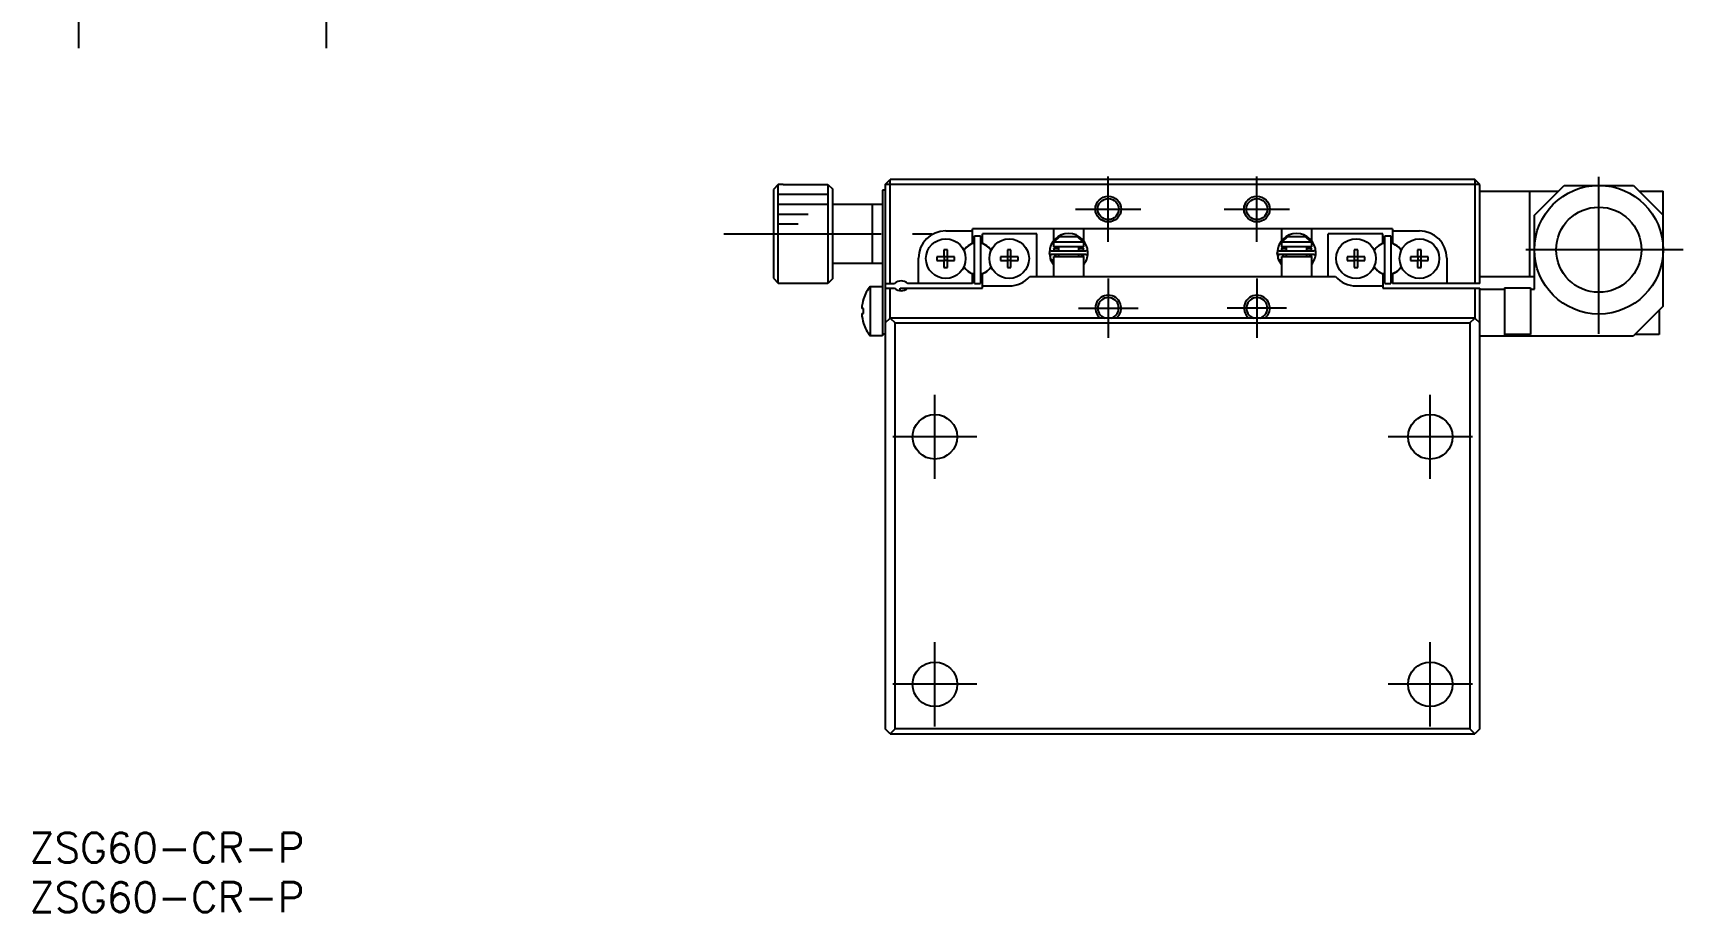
# Model space of a CAD drawing. Extents: x 0 to 363, y -8 to 254.
# Drawn here: x 0.4 to 166.9, y -8 to 80.8 of the extents above; entities that cross this region are included whole.
import ezdxf

# ---------------------------------------------------------------- set-up
doc = ezdxf.new("R2010")
doc.units = 0
doc.header["$LTSCALE"] = 0.5
doc.linetypes.add('CENTER', pattern=[50.8, 31.75, -6.35, 6.35, -6.35])
for name, color, linetype in [('MSM_CENTER', 1, 'CENTER'), ('MSM_CONTINUOUS', 7, 'CONTINUOUS'), ('MSM_NARROW', 5, 'CONTINUOUS'), ('MSM_PART_NUMBER', 7, 'CONTINUOUS')]:
    doc.layers.add(name, color=color, linetype=linetype)
doc.styles.get("Standard").update_dxf_attribs({"font": 'txt.shx', "height": 3, "bigfont": 'bigfont.shx'})

# ---------------------------------------------------------------- blocks, each defined once
blk = doc.blocks.new('*U2')
at = {"layer": 'MSM_PART_NUMBER'}
blk.add_text('ZSG60-CR-P', height=3, dxfattribs=at).set_placement((0, -3))
blk = doc.blocks.new('*U3')
at = {"layer": 'MSM_PART_NUMBER'}
blk.add_text('ZSG60-CR-P', height=3, dxfattribs=at).set_placement((0, -8))

msp = doc.modelspace()

# ---------------------------------------------------------------- linework, layer by layer
at = {"layer": 'MSM_CENTER'}
for p, q in [((5, 79.25), (5, 93.25)), ((30, 79.25), (30, 93.25)), ((158.4, 50.4), (158.4, 67.4)), ((108.9, 59.7), (108.9, 66.3)), ((123.9, 59.7), (123.9, 66.3)), ((105.6, 63), (112.2, 63)), ((120.6, 63), (127.2, 63)), ((70.1, 60.5), (91.1, 60.5)), ((166.9, 58.9), (149.9, 58.9)), ((108.9, 56), (108.9, 50)), ((123.9, 56), (123.9, 50)), ((105.9, 53), (111.9, 53)), ((126.9, 53), (120.9, 53)), ((91.4, 35.75), (91.4, 44.25)), ((141.4, 35.75), (141.4, 44.25)), ((95.65, 40), (87.15, 40)), ((145.65, 40), (137.15, 40)), ((91.4, 10.75), (91.4, 19.25)), ((141.4, 10.75), (141.4, 19.25)), ((95.65, 15), (87.15, 15)), ((145.65, 15), (137.15, 15))]:
    msp.add_line(p, q, dxfattribs=at)
at = {"layer": 'MSM_CONTINUOUS'}
for p, q in [((75.6, 65.48), (75.1, 64.98)), ((75.1, 64.98), (75.1, 56.02)), ((76.1, 65.48), (75.6, 65.48)), ((75.6, 55.52), (75.6, 65.48)), ((76.1, 65.5), (76.1, 65.48)), ((76.1, 65.5), (80.6, 65.5)), ((80.6, 65.5), (80.6, 55.5)), ((80.6, 65.5), (81.1, 65)), ((81.1, 56), (81.1, 65)), ((86.4, 65.5), (86.9, 66)), ((146.4, 65.5), (86.4, 65.5)), ((86.4, 65.5), (86.4, 10.5)), ((86.9, 55.5), (86.9, 66)), ((145.9, 66), (86.9, 66)), ((145.9, 66), (145.9, 55.5)), ((146.4, 65.5), (145.9, 66)), ((146.4, 55.5), (146.4, 65.5)), ((151.9, 62.4), (154.9, 65.4)), ((154.9, 65.4), (161.9, 65.4)), ((161.9, 65.4), (164.9, 62.4)), ((81.1, 63.5), (86.1, 63.5)), ((85.1, 57.5), (85.1, 63.5)), ((86.1, 64.9), (86.1, 50.2)), ((86.4, 64.9), (86.1, 64.9)), ((146.4, 64.8), (154.3, 64.8)), ((151.4, 64.8), (151.4, 56.2)), ((162.5, 64.8), (164.9, 64.8)), ((164.9, 53.2), (164.9, 64.8)), ((151.9, 54.9), (151.9, 62.4)), ((92.5, 60.8), (95.2, 60.8)), ((137.6, 61), (95.2, 61)), ((95.2, 59.55), (95.2, 61)), ((95.4, 60.3), (96, 60.3)), ((95.4, 55.5), (95.4, 60.3)), ((96, 60.3), (96, 55.5)), ((101.7, 60.5), (96.2, 60.5)), ((96.2, 59.55), (96.2, 60.5)), ((101.7, 56.2), (101.7, 60.5)), ((103.4, 59.84), (103.4, 61)), ((103.98, 60.2), (103.45, 59.7)), ((105.82, 60.2), (103.98, 60.2)), ((106.34, 59.7), (105.81, 60.2)), ((106.4, 61), (106.4, 59.84)), ((126.4, 59.84), (126.4, 61)), ((126.98, 60.2), (126.45, 59.7)), ((128.82, 60.2), (126.98, 60.2)), ((129.34, 59.7), (128.81, 60.2)), ((129.4, 61), (129.4, 59.84)), ((136.6, 60.5), (131.1, 60.5)), ((131.1, 56.2), (131.1, 60.5)), ((136.6, 59.55), (136.6, 60.5)), ((136.8, 60.3), (137.4, 60.3)), ((136.8, 55.5), (136.8, 60.3)), ((137.4, 60.3), (137.4, 55.5)), ((137.6, 61), (137.6, 59.55)), ((137.6, 60.8), (140.3, 60.8)), ((92.68, 58.89), (92.32, 58.89)), ((92.32, 58.89), (92.32, 58.18)), ((92.68, 58.18), (92.68, 58.89)), ((95.2, 59.55), (94.94, 59.4)), ((96.2, 59.55), (96.46, 59.4)), ((99.08, 58.89), (98.72, 58.89)), ((98.72, 58.89), (98.72, 58.18)), ((99.08, 58.18), (99.08, 58.89)), ((103.13, 57.81), (102.96, 58.57)), ((103.08, 58.27), (103.09, 58.3)), ((103.09, 58.3), (103.1, 58.34)), ((103.1, 58.34), (103.11, 58.37)), ((103.11, 58.37), (103.12, 58.4)), ((103.12, 58.4), (103.13, 58.41)), ((103.15, 58.8), (106.65, 58.8)), ((106.65, 58.4), (103.15, 58.4)), ((103.46, 59.2), (103.36, 58.8)), ((103.4, 59.84), (103.4, 59.84)), ((103.4, 59.7), (106.4, 59.7)), ((103.4, 59.2), (103.4, 59.7)), ((106.4, 59.2), (103.4, 59.2)), ((103.4, 59), (103.4, 59.01)), ((103.4, 59.01), (103.4, 59.01)), ((103.4, 59.01), (103.4, 59.01)), ((103.4, 59.01), (103.4, 59.01)), ((103.9, 59), (103.4, 59)), ((103.51, 58.28), (103.5, 58.27)), ((103.52, 58.29), (103.51, 58.28)), ((103.53, 58.31), (103.52, 58.29)), ((103.54, 58.32), (103.53, 58.31)), ((103.55, 58.33), (103.54, 58.32)), ((103.56, 58.34), (103.55, 58.33)), ((103.57, 58.35), (103.56, 58.34)), ((103.58, 58.35), (103.57, 58.35)), ((103.59, 58.36), (103.58, 58.35)), ((103.61, 58.37), (103.59, 58.36)), ((103.62, 58.38), (103.61, 58.37)), ((103.64, 58.38), (103.62, 58.38)), ((103.65, 58.39), (103.64, 58.38)), ((103.66, 58.39), (103.65, 58.39)), ((103.68, 58.4), (103.66, 58.39)), ((103.69, 58.4), (103.68, 58.4)), ((103.71, 58.4), (103.69, 58.4)), ((103.72, 58.4), (103.71, 58.4)), ((103.74, 58.4), (103.72, 58.4)), ((103.75, 58.4), (103.74, 58.4)), ((103.9, 58.8), (103.9, 59.2)), ((103.9, 58.2), (103.9, 58.4)), ((105.9, 59.2), (105.9, 58.8)), ((106.4, 59), (105.9, 59)), ((105.9, 58.4), (105.9, 58.2)), ((106.06, 58.4), (106.05, 58.4)), ((106.07, 58.4), (106.06, 58.4)), ((106.09, 58.4), (106.07, 58.4)), ((106.1, 58.4), (106.09, 58.4)), ((106.11, 58.4), (106.1, 58.4)), ((106.13, 58.39), (106.11, 58.4)), ((106.14, 58.39), (106.13, 58.39)), ((106.16, 58.38), (106.14, 58.39)), ((106.17, 58.38), (106.16, 58.38)), ((106.19, 58.37), (106.17, 58.38)), ((106.2, 58.37), (106.19, 58.37)), ((106.21, 58.36), (106.2, 58.37)), ((106.22, 58.35), (106.21, 58.36)), ((106.24, 58.34), (106.22, 58.35)), ((106.25, 58.33), (106.24, 58.34)), ((106.26, 58.32), (106.25, 58.33)), ((106.27, 58.31), (106.26, 58.32)), ((106.28, 58.3), (106.27, 58.31)), ((106.29, 58.29), (106.28, 58.3)), ((106.3, 58.28), (106.29, 58.29)), ((106.44, 58.8), (106.34, 59.2)), ((106.4, 59.7), (106.4, 59.2)), ((106.4, 59.01), (106.4, 59.01)), ((106.4, 59.01), (106.4, 59.01)), ((106.4, 59.01), (106.4, 59.01)), ((106.4, 59.01), (106.4, 59.01)), ((106.4, 59.01), (106.4, 59)), ((106.4, 58.2), (106.44, 58.4)), ((126.12, 57.83), (125.96, 58.57)), ((126.08, 58.27), (126.09, 58.3)), ((126.09, 58.3), (126.1, 58.34)), ((126.1, 58.34), (126.11, 58.37)), ((126.11, 58.37), (126.12, 58.4)), ((126.12, 58.4), (126.13, 58.41)), ((126.15, 58.8), (129.65, 58.8)), ((129.65, 58.4), (126.15, 58.4)), ((126.46, 59.2), (126.36, 58.8)), ((126.4, 59.84), (126.4, 59.84)), ((126.4, 59.7), (129.4, 59.7)), ((126.4, 59.2), (126.4, 59.7)), ((129.4, 59.2), (126.4, 59.2)), ((126.4, 59), (126.4, 59.01)), ((126.4, 59.01), (126.4, 59.01)), ((126.4, 59.01), (126.4, 59.01)), ((126.4, 59.01), (126.4, 59.01)), ((126.9, 59), (126.4, 59)), ((126.51, 58.28), (126.5, 58.27)), ((126.52, 58.29), (126.51, 58.28)), ((126.53, 58.31), (126.52, 58.29)), ((126.54, 58.32), (126.53, 58.31)), ((126.55, 58.33), (126.54, 58.32)), ((126.56, 58.34), (126.55, 58.33)), ((126.57, 58.35), (126.56, 58.34)), ((126.58, 58.35), (126.57, 58.35)), ((126.59, 58.36), (126.58, 58.35)), ((126.61, 58.37), (126.59, 58.36)), ((126.62, 58.38), (126.61, 58.37)), ((126.64, 58.38), (126.62, 58.38)), ((126.65, 58.39), (126.64, 58.38)), ((126.66, 58.39), (126.65, 58.39)), ((126.68, 58.4), (126.66, 58.39)), ((126.69, 58.4), (126.68, 58.4)), ((126.71, 58.4), (126.69, 58.4)), ((126.72, 58.4), (126.71, 58.4)), ((126.74, 58.4), (126.72, 58.4)), ((126.75, 58.4), (126.74, 58.4)), ((126.9, 58.8), (126.9, 59.2)), ((126.9, 58.2), (126.9, 58.4)), ((128.9, 59.2), (128.9, 58.8)), ((129.4, 59), (128.9, 59)), ((128.9, 58.4), (128.9, 58.2)), ((129.06, 58.4), (129.05, 58.4)), ((129.07, 58.4), (129.06, 58.4)), ((129.09, 58.4), (129.07, 58.4)), ((129.1, 58.4), (129.09, 58.4)), ((129.11, 58.4), (129.1, 58.4)), ((129.13, 58.39), (129.11, 58.4)), ((129.14, 58.39), (129.13, 58.39)), ((129.16, 58.38), (129.14, 58.39)), ((129.17, 58.38), (129.16, 58.38)), ((129.19, 58.37), (129.17, 58.38)), ((129.2, 58.37), (129.19, 58.37)), ((129.21, 58.36), (129.2, 58.37)), ((129.22, 58.35), (129.21, 58.36)), ((129.24, 58.34), (129.22, 58.35)), ((129.25, 58.33), (129.24, 58.34)), ((129.26, 58.32), (129.25, 58.33)), ((129.27, 58.31), (129.26, 58.32)), ((129.28, 58.3), (129.27, 58.31)), ((129.29, 58.29), (129.28, 58.3)), ((129.3, 58.28), (129.29, 58.29)), ((129.44, 58.8), (129.34, 59.2)), ((129.4, 59.7), (129.4, 59.2)), ((129.4, 59.01), (129.4, 59.01)), ((129.4, 59.01), (129.4, 59.01)), ((129.4, 59.01), (129.4, 59.01)), ((129.4, 59.01), (129.4, 59.01)), ((129.4, 59.01), (129.4, 59)), ((129.4, 58.2), (129.44, 58.4)), ((134.08, 58.89), (133.72, 58.89)), ((133.72, 58.89), (133.72, 58.18)), ((134.08, 58.18), (134.08, 58.89)), ((136.6, 59.55), (136.34, 59.4)), ((137.6, 59.55), (137.86, 59.4)), ((140.48, 58.89), (140.12, 58.89)), ((140.12, 58.89), (140.12, 58.18)), ((140.48, 58.18), (140.48, 58.89)), ((86.1, 57.5), (81.1, 57.5)), ((89.75, 55.5), (89.75, 58.05)), ((91.61, 58.18), (91.61, 57.82)), ((92.32, 58.18), (91.61, 58.18)), ((91.61, 57.82), (92.32, 57.82)), ((92.33, 58.17), (92.32, 58.18)), ((92.33, 57.83), (92.32, 57.82)), ((92.32, 57.82), (92.32, 57.11)), ((92.32, 57.11), (92.68, 57.11)), ((92.33, 58.17), (92.33, 57.83)), ((92.67, 58.17), (92.33, 58.17)), ((92.33, 57.83), (92.67, 57.83)), ((92.67, 58.17), (92.68, 58.18)), ((92.67, 57.83), (92.67, 58.17)), ((92.67, 57.83), (92.68, 57.82)), ((93.39, 58.18), (92.68, 58.18)), ((92.68, 57.82), (93.39, 57.82)), ((92.68, 57.11), (92.68, 57.82)), ((93.39, 57.82), (93.39, 58.18)), ((98.01, 58.18), (98.01, 57.82)), ((98.72, 58.18), (98.01, 58.18)), ((98.01, 57.82), (98.72, 57.82)), ((98.73, 58.17), (98.72, 58.18)), ((98.73, 57.83), (98.72, 57.82)), ((98.72, 57.82), (98.72, 57.11)), ((98.72, 57.11), (99.08, 57.11)), ((99.07, 58.17), (98.73, 58.17)), ((98.73, 58.17), (98.73, 57.83)), ((98.73, 57.83), (99.07, 57.83)), ((99.07, 58.17), (99.08, 58.18)), ((99.07, 57.83), (99.07, 58.17)), ((99.07, 57.83), (99.08, 57.82)), ((99.79, 58.18), (99.08, 58.18)), ((99.08, 57.82), (99.79, 57.82)), ((99.08, 57.11), (99.08, 57.82)), ((99.79, 57.82), (99.79, 58.18)), ((103.06, 58.2), (103.07, 58.24)), ((103.06, 58.17), (103.06, 58.2)), ((103.06, 58.13), (103.06, 58.17)), ((103.06, 58.1), (103.06, 58.13)), ((103.06, 58.07), (103.06, 58.1)), ((103.06, 58.03), (103.06, 58.07)), ((103.06, 58), (103.06, 58.03)), ((103.07, 57.96), (103.06, 58)), ((103.07, 58.24), (103.08, 58.27)), ((103.08, 57.93), (103.07, 57.96)), ((103.09, 57.9), (103.08, 57.93)), ((103.1, 57.87), (103.09, 57.9)), ((103.11, 57.84), (103.1, 57.87)), ((103.4, 57.36), (103.11, 57.84)), ((103.11, 57.84), (103.11, 57.83)), ((103.11, 57.83), (103.11, 57.83)), ((103.11, 57.83), (103.12, 57.83)), ((103.12, 57.83), (103.4, 57.92)), ((103.12, 57.83), (103.12, 57.83)), ((103.12, 57.83), (103.12, 57.83)), ((103.12, 57.83), (103.13, 57.83)), ((103.13, 57.83), (103.13, 57.83)), ((103.13, 57.83), (103.14, 57.83)), ((103.14, 57.83), (103.15, 57.84)), ((103.15, 57.84), (103.16, 57.84)), ((103.16, 57.84), (103.17, 57.84)), ((103.17, 57.84), (103.18, 57.84)), ((103.18, 57.84), (103.19, 57.85)), ((103.19, 57.85), (103.2, 57.85)), ((103.2, 57.85), (103.21, 57.85)), ((103.21, 57.85), (103.22, 57.86)), ((103.22, 57.86), (103.24, 57.86)), ((103.24, 57.86), (103.25, 57.87)), ((103.25, 57.87), (103.27, 57.87)), ((103.27, 57.87), (103.28, 57.88)), ((103.28, 57.88), (103.29, 57.89)), ((103.29, 57.89), (103.31, 57.89)), ((103.31, 57.89), (103.32, 57.9)), ((103.32, 57.9), (103.34, 57.9)), ((103.34, 57.9), (103.35, 57.91)), ((103.35, 57.91), (103.36, 57.92)), ((103.36, 57.92), (103.38, 57.92)), ((103.38, 57.92), (103.39, 57.93)), ((103.39, 57.93), (103.4, 57.94)), ((103.4, 58.2), (106.4, 58.2)), ((103.4, 56.2), (103.4, 58.2)), ((103.47, 58.22), (103.46, 58.2)), ((103.46, 58.2), (103.46, 58.2)), ((103.48, 58.24), (103.47, 58.23)), ((103.47, 58.23), (103.47, 58.22)), ((103.49, 58.26), (103.48, 58.24)), ((103.5, 58.27), (103.49, 58.26)), ((106.31, 58.26), (106.3, 58.28)), ((106.32, 58.25), (106.31, 58.26)), ((106.32, 58.24), (106.32, 58.25)), ((106.33, 58.22), (106.32, 58.24)), ((106.33, 58.21), (106.33, 58.22)), ((106.34, 58.2), (106.33, 58.21)), ((106.4, 58.2), (106.4, 56.2)), ((106.4, 58.19), (106.4, 58.2)), ((106.69, 57.84), (106.67, 57.8)), ((106.7, 57.87), (106.69, 57.84)), ((106.69, 57.84), (106.69, 57.84)), ((106.69, 57.84), (106.69, 57.84)), ((106.69, 57.84), (106.69, 57.84)), ((106.69, 57.83), (106.69, 57.84)), ((106.71, 57.88), (106.7, 57.88)), ((106.7, 57.88), (106.7, 57.88)), ((106.7, 57.88), (106.7, 57.87)), ((106.71, 57.89), (106.71, 57.89)), ((106.71, 57.89), (106.71, 57.89)), ((106.71, 57.89), (106.71, 57.89)), ((106.71, 57.89), (106.71, 57.89)), ((106.71, 57.89), (106.71, 57.89)), ((106.71, 57.89), (106.71, 57.89)), ((106.71, 57.89), (106.71, 57.89)), ((106.71, 57.89), (106.71, 57.89)), ((106.71, 57.89), (106.71, 57.88)), ((106.71, 57.88), (106.71, 57.88)), ((126.06, 58.2), (126.07, 58.24)), ((126.06, 58.17), (126.06, 58.2)), ((126.06, 58.13), (126.06, 58.17)), ((126.06, 58.1), (126.06, 58.13)), ((126.06, 58.07), (126.06, 58.1)), ((126.06, 58.03), (126.06, 58.07)), ((126.06, 58), (126.06, 58.03)), ((126.07, 57.96), (126.06, 58)), ((126.07, 58.24), (126.08, 58.27)), ((126.08, 57.93), (126.07, 57.96)), ((126.09, 57.9), (126.08, 57.93)), ((126.1, 57.87), (126.09, 57.9)), ((126.11, 57.84), (126.1, 57.87)), ((126.4, 57.36), (126.11, 57.84)), ((126.11, 57.84), (126.11, 57.83)), ((126.11, 57.83), (126.11, 57.83)), ((126.11, 57.83), (126.12, 57.83)), ((126.12, 57.83), (126.4, 57.92)), ((126.13, 57.81), (126.12, 57.83)), ((126.12, 57.83), (126.12, 57.83)), ((126.12, 57.83), (126.13, 57.83)), ((126.13, 57.83), (126.13, 57.83)), ((126.13, 57.83), (126.14, 57.83)), ((126.14, 57.83), (126.15, 57.84)), ((126.15, 57.84), (126.16, 57.84)), ((126.16, 57.84), (126.17, 57.84)), ((126.17, 57.84), (126.18, 57.84)), ((126.18, 57.84), (126.19, 57.85)), ((126.19, 57.85), (126.2, 57.85)), ((126.2, 57.85), (126.21, 57.85)), ((126.21, 57.85), (126.22, 57.86)), ((126.22, 57.86), (126.24, 57.86)), ((126.24, 57.86), (126.25, 57.87)), ((126.25, 57.87), (126.27, 57.87)), ((126.27, 57.87), (126.28, 57.88)), ((126.28, 57.88), (126.29, 57.89)), ((126.29, 57.89), (126.31, 57.89)), ((126.31, 57.89), (126.32, 57.9)), ((126.32, 57.9), (126.34, 57.9)), ((126.34, 57.9), (126.35, 57.91)), ((126.35, 57.91), (126.36, 57.92)), ((126.36, 57.92), (126.38, 57.92)), ((126.38, 57.92), (126.39, 57.93)), ((126.39, 57.93), (126.4, 57.94)), ((126.4, 58.2), (129.4, 58.2)), ((126.4, 56.2), (126.4, 58.2)), ((126.47, 58.22), (126.46, 58.2)), ((126.46, 58.2), (126.46, 58.2)), ((126.48, 58.24), (126.47, 58.23)), ((126.47, 58.23), (126.47, 58.22)), ((126.49, 58.26), (126.48, 58.24)), ((126.5, 58.27), (126.49, 58.26)), ((129.31, 58.26), (129.3, 58.28)), ((129.32, 58.25), (129.31, 58.26)), ((129.32, 58.24), (129.32, 58.25)), ((129.33, 58.22), (129.32, 58.24)), ((129.33, 58.21), (129.33, 58.22)), ((129.34, 58.2), (129.33, 58.21)), ((129.4, 58.2), (129.4, 56.2)), ((129.4, 58.19), (129.4, 58.2)), ((129.7, 57.87), (129.69, 57.84)), ((129.69, 57.84), (129.69, 57.84)), ((129.69, 57.84), (129.69, 57.84)), ((129.69, 57.84), (129.69, 57.84)), ((129.69, 57.83), (129.69, 57.84)), ((129.71, 57.88), (129.7, 57.88)), ((129.7, 57.88), (129.7, 57.88)), ((129.7, 57.88), (129.7, 57.87)), ((129.71, 57.89), (129.71, 57.89)), ((129.71, 57.89), (129.71, 57.89)), ((129.71, 57.89), (129.71, 57.89)), ((129.71, 57.89), (129.71, 57.89)), ((129.71, 57.89), (129.71, 57.89)), ((129.71, 57.89), (129.71, 57.89)), ((129.71, 57.89), (129.71, 57.89)), ((129.71, 57.89), (129.71, 57.89)), ((129.71, 57.89), (129.71, 57.88)), ((129.71, 57.88), (129.71, 57.88)), ((133.01, 58.18), (133.01, 57.82)), ((133.72, 58.18), (133.01, 58.18)), ((133.01, 57.82), (133.72, 57.82)), ((133.73, 58.17), (133.72, 58.18)), ((133.73, 57.83), (133.72, 57.82)), ((133.72, 57.82), (133.72, 57.11)), ((133.72, 57.11), (134.08, 57.11)), ((134.07, 58.17), (133.73, 58.17)), ((133.73, 58.17), (133.73, 57.83)), ((133.73, 57.83), (134.07, 57.83)), ((134.07, 58.17), (134.08, 58.18)), ((134.07, 57.83), (134.07, 58.17)), ((134.07, 57.83), (134.08, 57.82)), ((134.79, 58.18), (134.08, 58.18)), ((134.08, 57.11), (134.08, 57.82)), ((134.08, 57.82), (134.79, 57.82)), ((134.79, 57.82), (134.79, 58.18)), ((139.41, 58.18), (139.41, 57.82)), ((140.12, 58.18), (139.41, 58.18)), ((139.41, 57.82), (140.12, 57.82)), ((140.13, 58.17), (140.12, 58.18)), ((140.13, 57.83), (140.12, 57.82)), ((140.12, 57.82), (140.12, 57.11)), ((140.12, 57.11), (140.48, 57.11)), ((140.13, 58.17), (140.13, 57.83)), ((140.47, 58.17), (140.13, 58.17)), ((140.13, 57.83), (140.47, 57.83)), ((140.47, 58.17), (140.48, 58.18)), ((140.47, 57.83), (140.47, 58.17)), ((140.47, 57.83), (140.48, 57.82)), ((141.19, 58.18), (140.48, 58.18)), ((140.48, 57.82), (141.19, 57.82)), ((140.48, 57.11), (140.48, 57.82)), ((141.19, 57.82), (141.19, 58.18)), ((143.05, 58.05), (143.05, 55.5)), ((75.1, 56.02), (75.6, 55.52)), ((75.6, 55.52), (76.1, 55.52)), ((76.1, 55.52), (76.1, 55.5)), ((80.6, 55.5), (76.1, 55.5)), ((81.1, 56), (80.6, 55.5)), ((84.88, 55.2), (84.88, 50.2)), ((84.88, 55.2), (86.1, 55.2)), ((86.4, 55.5), (87.34, 55.5)), ((86.4, 55), (87.34, 55)), ((86.9, 52), (86.9, 55)), ((87.9, 55), (96.2, 55)), ((87.9, 54.76), (87.9, 55)), ((95.2, 55.5), (88.66, 55.5)), ((94.94, 56.6), (95.2, 56.45)), ((95.2, 55.5), (95.2, 56.45)), ((95.4, 55.5), (96, 55.5)), ((96.46, 56.6), (96.2, 56.45)), ((96.2, 55), (96.2, 56.45)), ((96.2, 55.25), (98.9, 55.25)), ((100.98, 56.2), (131.82, 56.2)), ((133.9, 55.25), (136.6, 55.25)), ((136.34, 56.6), (136.6, 56.45)), ((136.6, 56.45), (136.6, 55)), ((136.6, 55), (146.4, 55)), ((136.8, 55.5), (137.4, 55.5)), ((137.86, 56.6), (137.6, 56.45)), ((137.6, 56.45), (137.6, 55.5)), ((146.4, 55.5), (137.6, 55.5)), ((145.9, 55), (145.9, 52)), ((146.4, 56.2), (151.9, 56.2)), ((146.4, 10.5), (146.4, 55)), ((148.9, 55.05), (148.9, 50.2)), ((148.9, 55.05), (151.5, 55.05)), ((151.5, 55.05), (151.5, 50.35)), ((84.21, 53.95), (84.2, 53.95)), ((146.4, 54.9), (148.9, 54.9)), ((151.5, 54.9), (151.9, 54.9)), ((84.21, 52.96), (84.02, 52.96)), ((84.02, 52.44), (84.21, 52.44)), ((84.21, 52.44), (84.21, 52.96)), ((86.4, 51.5), (86.9, 52)), ((145.9, 52), (86.9, 52)), ((86.9, 52), (87.4, 51.5)), ((145.4, 51.5), (145.9, 52)), ((145.9, 52), (146.4, 51.5)), ((164.9, 53.2), (161.9, 50.2)), ((164.5, 52.8), (164.5, 50.35)), ((84.2, 51.45), (84.21, 51.45)), ((86.1, 50.2), (84.88, 50.2)), ((86.1, 50.4), (86.4, 50.4)), ((87.4, 51.5), (145.4, 51.5)), ((87.4, 10.5), (87.4, 51.5)), ((145.4, 51.5), (145.4, 10.5)), ((146.4, 50.2), (161.9, 50.2)), ((151.5, 50.35), (148.9, 50.35)), ((164.5, 50.35), (162.05, 50.35)), ((86.9, 10), (86.4, 10.5)), ((87.4, 10.5), (86.9, 10)), ((86.9, 10), (145.9, 10)), ((145.4, 10.5), (87.4, 10.5)), ((145.9, 10), (145.4, 10.5)), ((146.4, 10.5), (145.9, 10))]:
    msp.add_line(p, q, dxfattribs=at)
for centre, radius in [((158.4, 58.9), 6.5), ((108.9, 63), 1.06), ((123.9, 63), 1.06), ((158.4, 58.9), 4.3), ((92.5, 58), 2), ((98.9, 58), 2), ((133.9, 58), 2), ((140.3, 58), 2), ((91.4, 40), 2.25), ((141.4, 40), 2.25), ((91.4, 15), 2.25), ((141.4, 15), 2.25)]:
    msp.add_circle(centre, radius, dxfattribs=at)
for centre, radius, start, end in [((92.5, 58.05), 2.75, 90, 180), ((104.9, 58.6), 1.94, 0.742, 179.3277), ((127.9, 58.6), 1.94, 0.742, 179.3277), ((140.3, 58.05), 2.75, 0, 90), ((95.7, 58), 1.59, 100.8931, 149.5668), ((95.81, 57.89), 1.75, 120, 148.1185), ((95.7, 58), 1.59, 30.4333, 79.107), ((95.59, 57.89), 1.75, 31.8815, 60), ((103.15, 58.6), 0.195, 90, 270), ((104.89, 58.6), 1.95, 320.5709, 359.2256), ((106.65, 58.6), 0.195, 270, 90), ((126.15, 58.6), 0.195, 90, 270), ((127.89, 58.6), 1.95, 320.5709, 359.2256), ((129.65, 58.6), 0.195, 270, 90), ((137.1, 58), 1.59, 100.8931, 149.5668), ((137.21, 57.89), 1.75, 120, 148.1185), ((137.1, 58), 1.59, 30.4333, 79.107), ((136.99, 57.89), 1.75, 31.8815, 60), ((95.7, 58), 1.59, 210.4332, 259.1069), ((95.81, 58.11), 1.75, 211.8815, 240), ((95.7, 58), 1.59, 280.893, 329.5668), ((95.59, 58.11), 1.75, 300, 328.1185), ((137.1, 58), 1.59, 210.4332, 259.1069), ((137.21, 58.11), 1.75, 211.8815, 240), ((137.1, 58), 1.59, 280.893, 329.5668), ((136.99, 58.11), 1.75, 300, 328.1185), ((88, 52.7), 4, 141.3178, 161.7602), ((88, 54.75), 1, 48.5904, 131.4096), ((88, 55.75), 1, 228.5904, 311.4096), ((98.9, 58), 2.75, 270, 319.1148), ((133.9, 58), 2.75, 220.8852, 270), ((88, 52.7), 3.99, 161.7768, 176.2652), ((108.9, 53), 1.06, 288.8228, 251.1772), ((123.9, 53), 1.06, 288.8228, 251.1772), ((88, 52.7), 3.99, 183.7348, 198.2232), ((88, 52.7), 4, 198.2398, 218.6822)]:
    msp.add_arc(centre, radius, start, end, dxfattribs=at)
at = {"layer": 'MSM_NARROW'}
for p, q in [((75.6, 64.5), (80.6, 64.5)), ((75.6, 63.5), (80.6, 63.5)), ((75.6, 62.5), (78.6, 62.5)), ((75.6, 61.5), (77.6, 61.5))]:
    msp.add_line(p, q, dxfattribs=at)
for centre in [(108.9, 63), (123.9, 63)]:
    msp.add_circle(centre, 1.3, dxfattribs=at)
for centre in [(108.9, 53), (123.9, 53)]:
    msp.add_arc(centre, 1.3, 309.7152, 230.2848, dxfattribs=at)

# ---------------------------------------------------------------- block references
at = {"layer": 'MSM_CONTINUOUS'}
for name in ['*U2', '*U3']:
    msp.add_blockref(name, (0, 0), dxfattribs=at)

doc.saveas('drawing.dxf')
